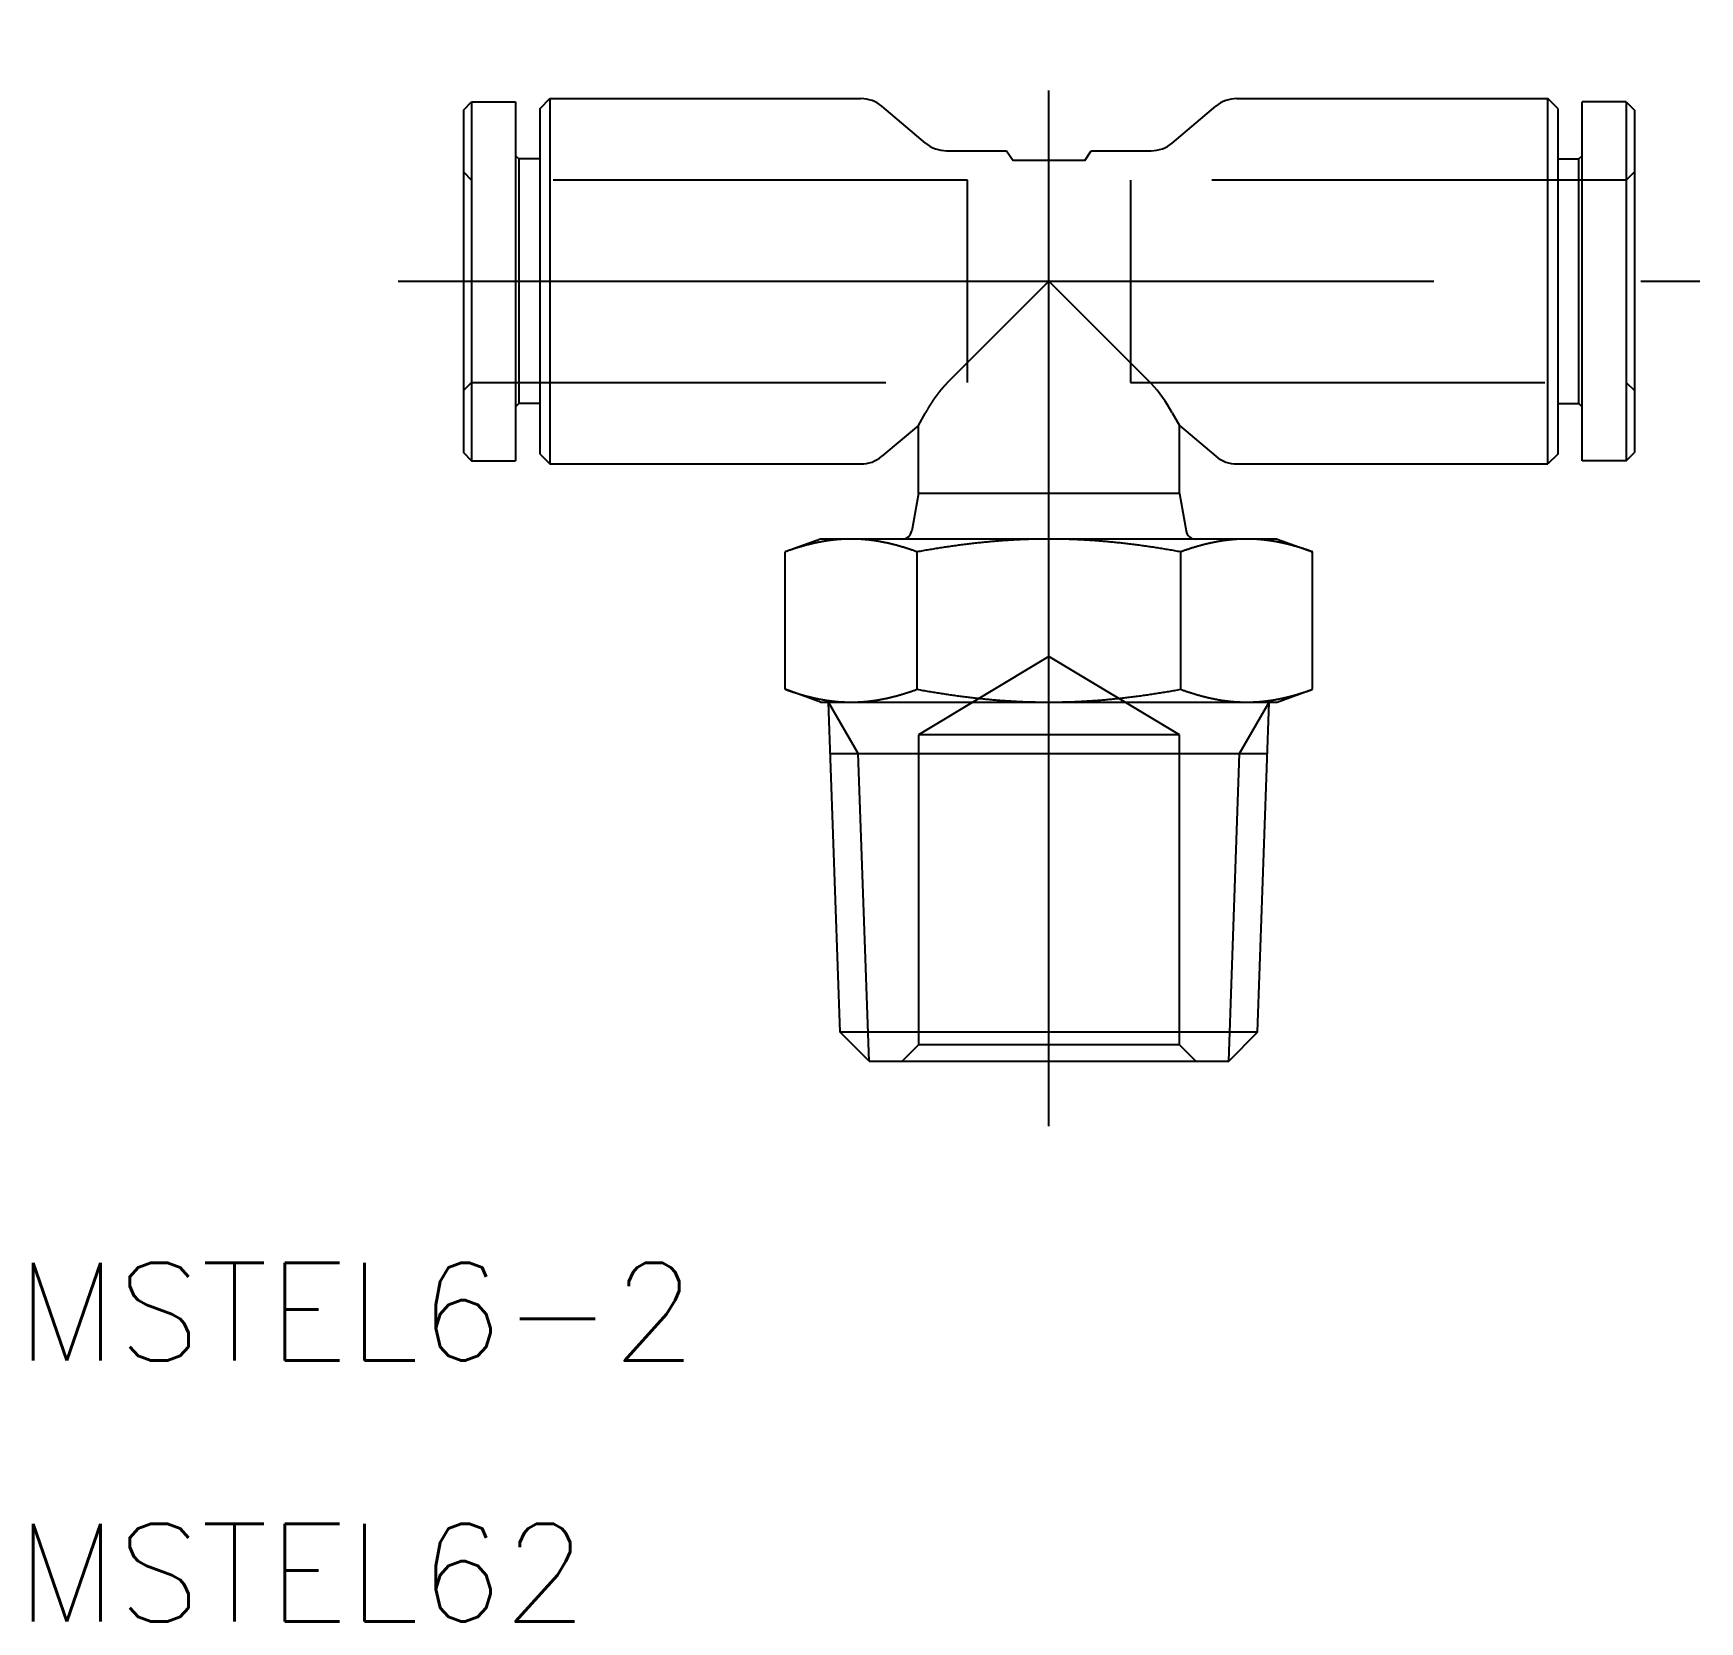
# Model space of a CAD drawing. Extents: x -31.1 to 47.7, y -41.1 to 7.6.
# Drawn here: x -31.1 to 19.9, y -41.1 to 7.6 of the extents above; entities that cross this region are included whole.
import ezdxf

# ---------------------------------------------------------------- set-up
doc = ezdxf.new("R2010")
doc.units = 0
doc.linetypes.add('CENTER', pattern=[50.8, 31.75, -6.35, 6.35, -6.35])
doc.linetypes.add('DASHED', pattern=[19.05, 12.7, -6.35])
doc.layers.get('0').update_dxf_attribs({"linetype": 'CONTINUOUS'})
doc.layers.add('CENTER', color=1, linetype='CENTER')
doc.styles.get("Standard").update_dxf_attribs({"font": 'txt.shx', "height": 3, "bigfont": 'bigfont.shx'})

msp = doc.modelspace()

# ---------------------------------------------------------------- linework, layer by layer
at = {"color": 7, "linetype": 'CONTINUOUS'}
for p, q in [((-17.95, 5.25), (-17.7, 5.5)), ((-17.95, 5.25), (-17.95, -5.25)), ((-17.7, 5.5), (-17.7, -5.5)), ((-17.7, 5.5), (-16.35, 5.5)), ((-16.35, 5.5), (-16.35, -5.5)), ((-15.6, 5.3), (-15.3, 5.6)), ((-15.6, -5.3), (-15.6, 5.3)), ((-15.3, 5.6), (-5.765, 5.6)), ((-15.3, 5.6), (-15.3, -5.6)), ((-3.779, 4.235), (-5.121, 5.365)), ((3.779, 4.235), (5.121, 5.365)), ((5.765, 5.6), (15.3, 5.6)), ((15.3, -5.6), (15.3, 5.6)), ((15.6, 5.3), (15.3, 5.6)), ((15.6, 5.3), (15.6, -5.3)), ((16.35, -5.5), (16.35, 5.5)), ((17.7, 5.5), (16.35, 5.5)), ((17.7, 5.5), (17.7, -5.5)), ((17.7, 5.5), (17.95, 5.25)), ((17.95, 5.25), (17.95, -5.25)), ((-16.25, 3.75), (-16.35, 3.85)), ((-16.25, 3.75), (-16.25, -3.75)), ((-15.6, 3.75), (-16.25, 3.75)), ((-3.135, 4), (-1.3, 4)), ((-1.3, 4), (-1.1, 3.7)), ((1.1, 3.7), (-1.1, 3.7)), ((1.1, 3.7), (1.3, 4)), ((1.3, 4), (3.135, 4)), ((15.6, 3.75), (16.25, 3.75)), ((16.25, 3.75), (16.35, 3.85)), ((16.25, -3.75), (16.25, 3.75)), ((0, 0), (-3.135, -3.135)), ((3.135, -3.135), (0, 0)), ((-16.25, -3.75), (-16.35, -3.85)), ((-15.6, -3.75), (-16.25, -3.75)), ((-4, -4.421), (-3.779, -4.027)), ((3.779, -4.027), (4, -4.421)), ((15.6, -3.75), (16.25, -3.75)), ((16.25, -3.75), (16.35, -3.85)), ((-4, -4.421), (-5.121, -5.365)), ((-4, -6.5), (-4, -4.421)), ((4, -4.421), (5.121, -5.365)), ((4, -6.5), (4, -4.421)), ((-17.95, -5.25), (-17.7, -5.5)), ((-17.7, -5.5), (-16.35, -5.5)), ((-15.6, -5.3), (-15.3, -5.6)), ((-15.3, -5.6), (-5.765, -5.6)), ((5.765, -5.6), (15.3, -5.6)), ((15.6, -5.3), (15.3, -5.6)), ((17.7, -5.5), (16.35, -5.5)), ((17.7, -5.5), (17.95, -5.25)), ((-4, -6.5), (-4.206, -7.653)), ((4, -6.5), (-4, -6.5)), ((4, -6.5), (4.206, -7.653)), ((-7, -7.9), (-8.083, -8.294)), ((-6.062, -7.9), (-7, -7.9)), ((0, -7.9), (-6.062, -7.9)), ((6.062, -7.9), (0, -7.9)), ((7, -7.9), (6.062, -7.9)), ((7, -7.9), (8.083, -8.294)), ((-8.083, -12.506), (-8.083, -8.294)), ((-4.041, -12.506), (-4.041, -8.294)), ((4.041, -12.506), (4.041, -8.294)), ((8.083, -12.506), (8.083, -8.294)), ((-7, -12.9), (-8.083, -12.506)), ((7, -12.9), (8.083, -12.506)), ((-7, -12.9), (-6.062, -12.9)), ((-6.753, -12.9), (6.753, -12.9)), ((-6.4, -23.013), (-6.753, -12.9)), ((-6.062, -12.9), (0, -12.9)), ((0, -12.9), (6.062, -12.9)), ((6.062, -12.9), (7, -12.9)), ((6.4, -23.013), (6.753, -12.9)), ((-6.698, -14.478), (6.698, -14.478)), ((6.4, -23.013), (-6.4, -23.013)), ((-5.513, -23.9), (-6.4, -23.013)), ((5.513, -23.9), (6.4, -23.013)), ((-5.513, -23.9), (5.513, -23.9))]:
    msp.add_line(p, q, dxfattribs=at)
at = {"color": 3, "linetype": 'DASHED'}
for p, q in [((-17.95, 3.35), (-17.7, 3.1)), ((-2.5, 3.1), (-17.7, 3.1)), ((-2.5, -3.1), (-2.5, 3.1)), ((17.7, 3.1), (2.5, 3.1)), ((2.5, 3.1), (2.5, -3.1)), ((17.7, 3.1), (17.95, 3.35)), ((-17.95, -3.35), (-17.7, -3.1)), ((-17.7, -3.1), (-2.5, -3.1)), ((2.5, -3.1), (17.7, -3.1)), ((17.7, -3.1), (17.95, -3.35)), ((0, -11.497), (-4, -13.9)), ((4, -13.9), (0, -11.497)), ((4, -13.9), (-4, -13.9)), ((-4, -13.9), (-4, -23.4)), ((4, -23.4), (4, -13.9)), ((-4, -23.4), (-4.5, -23.9)), ((4, -23.4), (-4, -23.4)), ((4.5, -23.9), (4, -23.4))]:
    msp.add_line(p, q, dxfattribs=at)
at = {"color": 3, "linetype": 'CONTINUOUS'}
for p, q in [((-5.842, -14.478), (-6.753, -12.9)), ((5.842, -14.478), (6.753, -12.9)), ((-5.513, -23.9), (-5.842, -14.478)), ((5.513, -23.9), (5.842, -14.478))]:
    msp.add_line(p, q, dxfattribs=at)
at = {"color": 7}
for points in [[(-3.135, -3.135, 0), (-3.141, -3.141, 0), (-3.147, -3.147, 0), (-3.152, -3.153, 0), (-3.158, -3.159, 0), (-3.164, -3.165, 0), (-3.17, -3.171, 0), (-3.176, -3.177, 0), (-3.181, -3.183, 0), (-3.187, -3.189, 0), (-3.193, -3.195, 0), (-3.199, -3.201, 0), (-3.205, -3.208, 0), (-3.21, -3.214, 0), (-3.216, -3.22, 0), (-3.222, -3.226, 0), (-3.228, -3.233, 0), (-3.233, -3.239, 0), (-3.239, -3.246, 0), (-3.245, -3.252, 0), (-3.25, -3.259, 0), (-3.256, -3.265, 0), (-3.262, -3.272, 0), (-3.268, -3.278, 0), (-3.273, -3.285, 0), (-3.279, -3.292, 0), (-3.285, -3.298, 0), (-3.29, -3.305, 0), (-3.296, -3.312, 0), (-3.302, -3.318, 0), (-3.307, -3.325, 0), (-3.313, -3.332, 0), (-3.318, -3.339, 0), (-3.324, -3.346, 0), (-3.33, -3.352, 0), (-3.335, -3.359, 0), (-3.341, -3.366, 0), (-3.346, -3.373, 0), (-3.352, -3.38, 0), (-3.357, -3.387, 0), (-3.363, -3.394, 0), (-3.368, -3.401, 0), (-3.374, -3.408, 0), (-3.379, -3.415, 0), (-3.385, -3.422, 0), (-3.39, -3.429, 0), (-3.396, -3.436, 0), (-3.401, -3.443, 0), (-3.407, -3.451, 0), (-3.412, -3.458, 0), (-3.417, -3.465, 0), (-3.423, -3.472, 0), (-3.428, -3.479, 0), (-3.434, -3.486, 0), (-3.439, -3.494, 0), (-3.444, -3.501, 0), (-3.45, -3.508, 0), (-3.455, -3.515, 0), (-3.46, -3.523, 0), (-3.465, -3.53, 0), (-3.471, -3.537, 0), (-3.476, -3.545, 0), (-3.481, -3.552, 0), (-3.486, -3.559, 0), (-3.492, -3.567, 0), (-3.497, -3.574, 0), (-3.502, -3.581, 0), (-3.507, -3.589, 0), (-3.512, -3.596, 0), (-3.517, -3.603, 0), (-3.522, -3.611, 0), (-3.527, -3.618, 0), (-3.533, -3.626, 0), (-3.538, -3.633, 0), (-3.543, -3.64, 0), (-3.548, -3.648, 0), (-3.553, -3.655, 0), (-3.558, -3.663, 0), (-3.563, -3.67, 0), (-3.567, -3.678, 0), (-3.572, -3.685, 0), (-3.577, -3.692, 0), (-3.582, -3.7, 0), (-3.587, -3.707, 0), (-3.592, -3.715, 0), (-3.597, -3.722, 0), (-3.602, -3.729, 0), (-3.606, -3.737, 0), (-3.611, -3.744, 0), (-3.616, -3.752, 0), (-3.621, -3.759, 0), (-3.625, -3.767, 0), (-3.63, -3.774, 0), (-3.635, -3.781, 0), (-3.639, -3.789, 0), (-3.644, -3.796, 0), (-3.648, -3.804, 0), (-3.653, -3.811, 0), (-3.658, -3.818, 0), (-3.662, -3.826, 0), (-3.667, -3.833, 0), (-3.671, -3.84, 0), (-3.676, -3.848, 0), (-3.68, -3.855, 0), (-3.684, -3.862, 0), (-3.689, -3.87, 0), (-3.693, -3.877, 0), (-3.697, -3.884, 0), (-3.702, -3.892, 0), (-3.706, -3.899, 0), (-3.71, -3.906, 0), (-3.715, -3.913, 0), (-3.719, -3.921, 0), (-3.723, -3.928, 0), (-3.727, -3.935, 0), (-3.731, -3.942, 0), (-3.736, -3.949, 0), (-3.74, -3.957, 0), (-3.744, -3.964, 0), (-3.748, -3.971, 0), (-3.752, -3.978, 0), (-3.756, -3.985, 0), (-3.76, -3.992, 0), (-3.764, -3.999, 0), (-3.768, -4.006, 0), (-3.771, -4.013, 0), (-3.775, -4.02, 0), (-3.779, -4.027, 0)], [(-6.062, -7.9, 0), (-6.084, -7.9, 0), (-6.105, -7.9, 0), (-6.126, -7.9, 0), (-6.148, -7.901, 0), (-6.169, -7.901, 0), (-6.19, -7.902, 0), (-6.211, -7.902, 0), (-6.233, -7.903, 0), (-6.254, -7.904, 0), (-6.275, -7.905, 0), (-6.296, -7.906, 0), (-6.317, -7.907, 0), (-6.338, -7.908, 0), (-6.359, -7.909, 0), (-6.38, -7.91, 0), (-6.401, -7.912, 0), (-6.422, -7.913, 0), (-6.443, -7.915, 0), (-6.464, -7.917, 0), (-6.485, -7.919, 0), (-6.506, -7.92, 0), (-6.527, -7.922, 0), (-6.548, -7.924, 0), (-6.569, -7.927, 0), (-6.59, -7.929, 0), (-6.61, -7.931, 0), (-6.631, -7.933, 0), (-6.652, -7.936, 0), (-6.673, -7.938, 0), (-6.694, -7.941, 0), (-6.715, -7.944, 0), (-6.735, -7.947, 0), (-6.756, -7.95, 0), (-6.777, -7.953, 0), (-6.798, -7.956, 0), (-6.819, -7.959, 0), (-6.839, -7.962, 0), (-6.86, -7.965, 0), (-6.881, -7.969, 0), (-6.902, -7.972, 0), (-6.923, -7.976, 0), (-6.944, -7.98, 0), (-6.964, -7.983, 0), (-6.985, -7.987, 0), (-7.006, -7.991, 0), (-7.027, -7.995, 0), (-7.048, -7.999, 0), (-7.069, -8.003, 0), (-7.09, -8.008, 0), (-7.111, -8.012, 0), (-7.132, -8.016, 0), (-7.152, -8.021, 0), (-7.173, -8.025, 0), (-7.194, -8.03, 0), (-7.215, -8.035, 0), (-7.237, -8.04, 0), (-7.258, -8.044, 0), (-7.279, -8.05, 0), (-7.3, -8.055, 0), (-7.321, -8.06, 0), (-7.342, -8.065, 0), (-7.363, -8.07, 0), (-7.384, -8.076, 0), (-7.406, -8.081, 0), (-7.427, -8.087, 0), (-7.448, -8.092, 0), (-7.47, -8.098, 0), (-7.491, -8.104, 0), (-7.512, -8.11, 0), (-7.534, -8.116, 0), (-7.555, -8.122, 0), (-7.577, -8.128, 0), (-7.598, -8.135, 0), (-7.62, -8.141, 0), (-7.641, -8.147, 0), (-7.663, -8.154, 0), (-7.685, -8.16, 0), (-7.706, -8.167, 0), (-7.728, -8.174, 0), (-7.75, -8.181, 0), (-7.772, -8.188, 0), (-7.794, -8.195, 0), (-7.816, -8.202, 0), (-7.838, -8.209, 0), (-7.86, -8.216, 0), (-7.882, -8.224, 0), (-7.904, -8.231, 0), (-7.926, -8.239, 0), (-7.948, -8.246, 0), (-7.971, -8.254, 0), (-7.993, -8.262, 0), (-8.015, -8.27, 0), (-8.038, -8.278, 0), (-8.06, -8.286, 0), (-8.083, -8.294, 0)], [(-4.041, -8.294, 0), (-4.064, -8.286, 0), (-4.087, -8.278, 0), (-4.109, -8.27, 0), (-4.131, -8.262, 0), (-4.154, -8.254, 0), (-4.176, -8.246, 0), (-4.198, -8.239, 0), (-4.22, -8.231, 0), (-4.243, -8.224, 0), (-4.265, -8.216, 0), (-4.287, -8.209, 0), (-4.309, -8.202, 0), (-4.331, -8.195, 0), (-4.353, -8.188, 0), (-4.374, -8.181, 0), (-4.396, -8.174, 0), (-4.418, -8.167, 0), (-4.44, -8.16, 0), (-4.461, -8.154, 0), (-4.483, -8.147, 0), (-4.505, -8.141, 0), (-4.526, -8.135, 0), (-4.548, -8.128, 0), (-4.569, -8.122, 0), (-4.591, -8.116, 0), (-4.612, -8.11, 0), (-4.633, -8.104, 0), (-4.655, -8.098, 0), (-4.676, -8.092, 0), (-4.697, -8.087, 0), (-4.719, -8.081, 0), (-4.74, -8.076, 0), (-4.761, -8.07, 0), (-4.782, -8.065, 0), (-4.803, -8.06, 0), (-4.825, -8.055, 0), (-4.846, -8.05, 0), (-4.867, -8.044, 0), (-4.888, -8.04, 0), (-4.909, -8.035, 0), (-4.93, -8.03, 0), (-4.951, -8.025, 0), (-4.972, -8.021, 0), (-4.993, -8.016, 0), (-5.014, -8.012, 0), (-5.035, -8.008, 0), (-5.056, -8.003, 0), (-5.077, -7.999, 0), (-5.097, -7.995, 0), (-5.118, -7.991, 0), (-5.139, -7.987, 0), (-5.16, -7.983, 0), (-5.181, -7.98, 0), (-5.202, -7.976, 0), (-5.223, -7.972, 0), (-5.243, -7.969, 0), (-5.264, -7.965, 0), (-5.285, -7.962, 0), (-5.306, -7.959, 0), (-5.327, -7.956, 0), (-5.347, -7.953, 0), (-5.368, -7.95, 0), (-5.389, -7.947, 0), (-5.41, -7.944, 0), (-5.431, -7.941, 0), (-5.451, -7.938, 0), (-5.472, -7.936, 0), (-5.493, -7.933, 0), (-5.514, -7.931, 0), (-5.535, -7.929, 0), (-5.556, -7.927, 0), (-5.577, -7.924, 0), (-5.597, -7.922, 0), (-5.618, -7.92, 0), (-5.639, -7.919, 0), (-5.66, -7.917, 0), (-5.681, -7.915, 0), (-5.702, -7.913, 0), (-5.723, -7.912, 0), (-5.744, -7.91, 0), (-5.765, -7.909, 0), (-5.786, -7.908, 0), (-5.807, -7.907, 0), (-5.828, -7.906, 0), (-5.849, -7.905, 0), (-5.871, -7.904, 0), (-5.892, -7.903, 0), (-5.913, -7.902, 0), (-5.934, -7.902, 0), (-5.955, -7.901, 0), (-5.977, -7.901, 0), (-5.998, -7.9, 0), (-6.019, -7.9, 0), (-6.041, -7.9, 0), (-6.062, -7.9, 0)], [(0, -7.9, 0), (-0.043, -7.9, 0), (-0.086, -7.9, 0), (-0.128, -7.9, 0), (-0.171, -7.901, 0), (-0.214, -7.901, 0), (-0.256, -7.902, 0), (-0.299, -7.902, 0), (-0.341, -7.903, 0), (-0.383, -7.904, 0), (-0.426, -7.905, 0), (-0.468, -7.906, 0), (-0.51, -7.907, 0), (-0.552, -7.908, 0), (-0.594, -7.909, 0), (-0.636, -7.91, 0), (-0.678, -7.912, 0), (-0.72, -7.913, 0), (-0.762, -7.915, 0), (-0.804, -7.917, 0), (-0.846, -7.919, 0), (-0.888, -7.92, 0), (-0.929, -7.922, 0), (-0.971, -7.924, 0), (-1.013, -7.927, 0), (-1.055, -7.929, 0), (-1.096, -7.931, 0), (-1.138, -7.933, 0), (-1.18, -7.936, 0), (-1.221, -7.938, 0), (-1.263, -7.941, 0), (-1.305, -7.944, 0), (-1.346, -7.947, 0), (-1.388, -7.95, 0), (-1.43, -7.953, 0), (-1.471, -7.956, 0), (-1.513, -7.959, 0), (-1.554, -7.962, 0), (-1.596, -7.965, 0), (-1.638, -7.969, 0), (-1.679, -7.972, 0), (-1.721, -7.976, 0), (-1.763, -7.98, 0), (-1.804, -7.983, 0), (-1.846, -7.987, 0), (-1.888, -7.991, 0), (-1.93, -7.995, 0), (-1.971, -7.999, 0), (-2.013, -8.003, 0), (-2.055, -8.008, 0), (-2.097, -8.012, 0), (-2.139, -8.016, 0), (-2.181, -8.021, 0), (-2.223, -8.025, 0), (-2.265, -8.03, 0), (-2.307, -8.035, 0), (-2.349, -8.04, 0), (-2.391, -8.044, 0), (-2.433, -8.05, 0), (-2.475, -8.055, 0), (-2.517, -8.06, 0), (-2.56, -8.065, 0), (-2.602, -8.07, 0), (-2.644, -8.076, 0), (-2.687, -8.081, 0), (-2.729, -8.087, 0), (-2.772, -8.092, 0), (-2.815, -8.098, 0), (-2.857, -8.104, 0), (-2.9, -8.11, 0), (-2.943, -8.116, 0), (-2.986, -8.122, 0), (-3.029, -8.128, 0), (-3.072, -8.135, 0), (-3.115, -8.141, 0), (-3.158, -8.147, 0), (-3.202, -8.154, 0), (-3.245, -8.16, 0), (-3.288, -8.167, 0), (-3.332, -8.174, 0), (-3.375, -8.181, 0), (-3.419, -8.188, 0), (-3.463, -8.195, 0), (-3.507, -8.202, 0), (-3.551, -8.209, 0), (-3.595, -8.216, 0), (-3.639, -8.224, 0), (-3.683, -8.231, 0), (-3.728, -8.239, 0), (-3.772, -8.246, 0), (-3.817, -8.254, 0), (-3.862, -8.262, 0), (-3.906, -8.27, 0), (-3.951, -8.278, 0), (-3.996, -8.286, 0), (-4.041, -8.294, 0)], [(4.041, -8.294, 0), (3.996, -8.286, 0), (3.951, -8.278, 0), (3.906, -8.27, 0), (3.862, -8.262, 0), (3.817, -8.254, 0), (3.772, -8.246, 0), (3.728, -8.239, 0), (3.683, -8.231, 0), (3.639, -8.224, 0), (3.595, -8.216, 0), (3.551, -8.209, 0), (3.507, -8.202, 0), (3.463, -8.195, 0), (3.419, -8.188, 0), (3.375, -8.181, 0), (3.332, -8.174, 0), (3.288, -8.167, 0), (3.245, -8.16, 0), (3.202, -8.154, 0), (3.158, -8.147, 0), (3.115, -8.141, 0), (3.072, -8.135, 0), (3.029, -8.128, 0), (2.986, -8.122, 0), (2.943, -8.116, 0), (2.9, -8.11, 0), (2.857, -8.104, 0), (2.815, -8.098, 0), (2.772, -8.092, 0), (2.729, -8.087, 0), (2.687, -8.081, 0), (2.644, -8.076, 0), (2.602, -8.07, 0), (2.56, -8.065, 0), (2.517, -8.06, 0), (2.475, -8.055, 0), (2.433, -8.05, 0), (2.391, -8.044, 0), (2.349, -8.04, 0), (2.307, -8.035, 0), (2.265, -8.03, 0), (2.223, -8.025, 0), (2.181, -8.021, 0), (2.139, -8.016, 0), (2.097, -8.012, 0), (2.055, -8.008, 0), (2.013, -8.003, 0), (1.971, -7.999, 0), (1.93, -7.995, 0), (1.888, -7.991, 0), (1.846, -7.987, 0), (1.804, -7.983, 0), (1.763, -7.98, 0), (1.721, -7.976, 0), (1.679, -7.972, 0), (1.638, -7.969, 0), (1.596, -7.965, 0), (1.554, -7.962, 0), (1.513, -7.959, 0), (1.471, -7.956, 0), (1.43, -7.953, 0), (1.388, -7.95, 0), (1.346, -7.947, 0), (1.305, -7.944, 0), (1.263, -7.941, 0), (1.221, -7.938, 0), (1.18, -7.936, 0), (1.138, -7.933, 0), (1.096, -7.931, 0), (1.055, -7.929, 0), (1.013, -7.927, 0), (0.971, -7.924, 0), (0.929, -7.922, 0), (0.888, -7.92, 0), (0.846, -7.919, 0), (0.804, -7.917, 0), (0.762, -7.915, 0), (0.72, -7.913, 0), (0.678, -7.912, 0), (0.636, -7.91, 0), (0.594, -7.909, 0), (0.552, -7.908, 0), (0.51, -7.907, 0), (0.468, -7.906, 0), (0.426, -7.905, 0), (0.383, -7.904, 0), (0.341, -7.903, 0), (0.299, -7.902, 0), (0.256, -7.902, 0), (0.214, -7.901, 0), (0.171, -7.901, 0), (0.128, -7.9, 0), (0.086, -7.9, 0), (0.043, -7.9, 0), (0, -7.9, 0)], [(6.062, -7.9, 0), (6.041, -7.9, 0), (6.019, -7.9, 0), (5.998, -7.9, 0), (5.977, -7.901, 0), (5.955, -7.901, 0), (5.934, -7.902, 0), (5.913, -7.902, 0), (5.892, -7.903, 0), (5.871, -7.904, 0), (5.849, -7.905, 0), (5.828, -7.906, 0), (5.807, -7.907, 0), (5.786, -7.908, 0), (5.765, -7.909, 0), (5.744, -7.91, 0), (5.723, -7.912, 0), (5.702, -7.913, 0), (5.681, -7.915, 0), (5.66, -7.917, 0), (5.639, -7.919, 0), (5.618, -7.92, 0), (5.597, -7.922, 0), (5.577, -7.924, 0), (5.556, -7.927, 0), (5.535, -7.929, 0), (5.514, -7.931, 0), (5.493, -7.933, 0), (5.472, -7.936, 0), (5.451, -7.938, 0), (5.431, -7.941, 0), (5.41, -7.944, 0), (5.389, -7.947, 0), (5.368, -7.95, 0), (5.347, -7.953, 0), (5.327, -7.956, 0), (5.306, -7.959, 0), (5.285, -7.962, 0), (5.264, -7.965, 0), (5.243, -7.969, 0), (5.223, -7.972, 0), (5.202, -7.976, 0), (5.181, -7.98, 0), (5.16, -7.983, 0), (5.139, -7.987, 0), (5.118, -7.991, 0), (5.097, -7.995, 0), (5.077, -7.999, 0), (5.056, -8.003, 0), (5.035, -8.008, 0), (5.014, -8.012, 0), (4.993, -8.016, 0), (4.972, -8.021, 0), (4.951, -8.025, 0), (4.93, -8.03, 0), (4.909, -8.035, 0), (4.888, -8.04, 0), (4.867, -8.044, 0), (4.846, -8.05, 0), (4.825, -8.055, 0), (4.803, -8.06, 0), (4.782, -8.065, 0), (4.761, -8.07, 0), (4.74, -8.076, 0), (4.719, -8.081, 0), (4.697, -8.087, 0), (4.676, -8.092, 0), (4.655, -8.098, 0), (4.633, -8.104, 0), (4.612, -8.11, 0), (4.591, -8.116, 0), (4.569, -8.122, 0), (4.548, -8.128, 0), (4.526, -8.135, 0), (4.505, -8.141, 0), (4.483, -8.147, 0), (4.461, -8.154, 0), (4.44, -8.16, 0), (4.418, -8.167, 0), (4.396, -8.174, 0), (4.374, -8.181, 0), (4.353, -8.188, 0), (4.331, -8.195, 0), (4.309, -8.202, 0), (4.287, -8.209, 0), (4.265, -8.216, 0), (4.243, -8.224, 0), (4.22, -8.231, 0), (4.198, -8.239, 0), (4.176, -8.246, 0), (4.154, -8.254, 0), (4.131, -8.262, 0), (4.109, -8.27, 0), (4.087, -8.278, 0), (4.064, -8.286, 0), (4.041, -8.294, 0)], [(8.083, -8.294, 0), (8.06, -8.286, 0), (8.038, -8.278, 0), (8.015, -8.27, 0), (7.993, -8.262, 0), (7.971, -8.254, 0), (7.948, -8.246, 0), (7.926, -8.239, 0), (7.904, -8.231, 0), (7.882, -8.224, 0), (7.86, -8.216, 0), (7.838, -8.209, 0), (7.816, -8.202, 0), (7.794, -8.195, 0), (7.772, -8.188, 0), (7.75, -8.181, 0), (7.728, -8.174, 0), (7.706, -8.167, 0), (7.685, -8.16, 0), (7.663, -8.154, 0), (7.641, -8.147, 0), (7.62, -8.141, 0), (7.598, -8.135, 0), (7.577, -8.128, 0), (7.555, -8.122, 0), (7.534, -8.116, 0), (7.512, -8.11, 0), (7.491, -8.104, 0), (7.47, -8.098, 0), (7.448, -8.092, 0), (7.427, -8.087, 0), (7.406, -8.081, 0), (7.384, -8.076, 0), (7.363, -8.07, 0), (7.342, -8.065, 0), (7.321, -8.06, 0), (7.3, -8.055, 0), (7.279, -8.05, 0), (7.258, -8.044, 0), (7.237, -8.04, 0), (7.215, -8.035, 0), (7.194, -8.03, 0), (7.173, -8.025, 0), (7.152, -8.021, 0), (7.132, -8.016, 0), (7.111, -8.012, 0), (7.09, -8.008, 0), (7.069, -8.003, 0), (7.048, -7.999, 0), (7.027, -7.995, 0), (7.006, -7.991, 0), (6.985, -7.987, 0), (6.964, -7.983, 0), (6.944, -7.98, 0), (6.923, -7.976, 0), (6.902, -7.972, 0), (6.881, -7.969, 0), (6.86, -7.965, 0), (6.839, -7.962, 0), (6.819, -7.959, 0), (6.798, -7.956, 0), (6.777, -7.953, 0), (6.756, -7.95, 0), (6.735, -7.947, 0), (6.715, -7.944, 0), (6.694, -7.941, 0), (6.673, -7.938, 0), (6.652, -7.936, 0), (6.631, -7.933, 0), (6.61, -7.931, 0), (6.59, -7.929, 0), (6.569, -7.927, 0), (6.548, -7.924, 0), (6.527, -7.922, 0), (6.506, -7.92, 0), (6.485, -7.919, 0), (6.464, -7.917, 0), (6.443, -7.915, 0), (6.422, -7.913, 0), (6.401, -7.912, 0), (6.38, -7.91, 0), (6.359, -7.909, 0), (6.338, -7.908, 0), (6.317, -7.907, 0), (6.296, -7.906, 0), (6.275, -7.905, 0), (6.254, -7.904, 0), (6.233, -7.903, 0), (6.211, -7.902, 0), (6.19, -7.902, 0), (6.169, -7.901, 0), (6.148, -7.901, 0), (6.126, -7.9, 0), (6.105, -7.9, 0), (6.084, -7.9, 0), (6.062, -7.9, 0)], [(-8.083, -12.506, 0), (-8.06, -12.514, 0), (-8.038, -12.522, 0), (-8.015, -12.53, 0), (-7.993, -12.538, 0), (-7.971, -12.546, 0), (-7.948, -12.553, 0), (-7.926, -12.561, 0), (-7.904, -12.569, 0), (-7.882, -12.576, 0), (-7.86, -12.584, 0), (-7.838, -12.591, 0), (-7.816, -12.598, 0), (-7.794, -12.605, 0), (-7.772, -12.612, 0), (-7.75, -12.619, 0), (-7.728, -12.626, 0), (-7.707, -12.633, 0), (-7.685, -12.639, 0), (-7.663, -12.646, 0), (-7.642, -12.653, 0), (-7.62, -12.659, 0), (-7.599, -12.665, 0), (-7.577, -12.672, 0), (-7.556, -12.678, 0), (-7.534, -12.684, 0), (-7.513, -12.69, 0), (-7.491, -12.696, 0), (-7.47, -12.702, 0), (-7.449, -12.707, 0), (-7.427, -12.713, 0), (-7.406, -12.719, 0), (-7.385, -12.724, 0), (-7.364, -12.729, 0), (-7.343, -12.735, 0), (-7.321, -12.74, 0), (-7.3, -12.745, 0), (-7.279, -12.75, 0), (-7.258, -12.755, 0), (-7.237, -12.76, 0), (-7.216, -12.765, 0), (-7.195, -12.77, 0), (-7.174, -12.774, 0), (-7.153, -12.779, 0), (-7.132, -12.784, 0), (-7.111, -12.788, 0), (-7.09, -12.792, 0), (-7.069, -12.797, 0), (-7.048, -12.801, 0), (-7.028, -12.805, 0), (-7.007, -12.809, 0), (-6.986, -12.813, 0), (-6.965, -12.817, 0), (-6.944, -12.82, 0), (-6.923, -12.824, 0), (-6.902, -12.828, 0), (-6.882, -12.831, 0), (-6.861, -12.835, 0), (-6.84, -12.838, 0), (-6.819, -12.841, 0), (-6.798, -12.844, 0), (-6.777, -12.847, 0), (-6.757, -12.85, 0), (-6.736, -12.853, 0), (-6.715, -12.856, 0), (-6.694, -12.859, 0), (-6.673, -12.861, 0), (-6.653, -12.864, 0), (-6.632, -12.867, 0), (-6.611, -12.869, 0), (-6.59, -12.871, 0), (-6.569, -12.873, 0), (-6.548, -12.876, 0), (-6.527, -12.878, 0), (-6.506, -12.88, 0), (-6.485, -12.881, 0), (-6.465, -12.883, 0), (-6.444, -12.885, 0), (-6.423, -12.886, 0), (-6.402, -12.888, 0), (-6.381, -12.889, 0), (-6.36, -12.891, 0), (-6.339, -12.892, 0), (-6.317, -12.893, 0), (-6.296, -12.894, 0), (-6.275, -12.895, 0), (-6.254, -12.896, 0), (-6.233, -12.897, 0), (-6.212, -12.898, 0), (-6.19, -12.898, 0), (-6.169, -12.899, 0), (-6.148, -12.899, 0), (-6.126, -12.9, 0), (-6.105, -12.9, 0), (-6.084, -12.9, 0), (-6.062, -12.9, 0)], [(-6.062, -12.9, 0), (-6.041, -12.9, 0), (-6.019, -12.9, 0), (-5.998, -12.9, 0), (-5.977, -12.899, 0), (-5.955, -12.899, 0), (-5.934, -12.898, 0), (-5.913, -12.898, 0), (-5.892, -12.897, 0), (-5.87, -12.896, 0), (-5.849, -12.895, 0), (-5.828, -12.894, 0), (-5.807, -12.893, 0), (-5.786, -12.892, 0), (-5.765, -12.891, 0), (-5.744, -12.889, 0), (-5.723, -12.888, 0), (-5.702, -12.886, 0), (-5.681, -12.885, 0), (-5.66, -12.883, 0), (-5.639, -12.881, 0), (-5.618, -12.88, 0), (-5.597, -12.878, 0), (-5.576, -12.876, 0), (-5.555, -12.873, 0), (-5.534, -12.871, 0), (-5.514, -12.869, 0), (-5.493, -12.867, 0), (-5.472, -12.864, 0), (-5.451, -12.861, 0), (-5.43, -12.859, 0), (-5.409, -12.856, 0), (-5.388, -12.853, 0), (-5.368, -12.85, 0), (-5.347, -12.847, 0), (-5.326, -12.844, 0), (-5.305, -12.841, 0), (-5.284, -12.838, 0), (-5.264, -12.835, 0), (-5.243, -12.831, 0), (-5.222, -12.828, 0), (-5.201, -12.824, 0), (-5.18, -12.82, 0), (-5.159, -12.817, 0), (-5.139, -12.813, 0), (-5.118, -12.809, 0), (-5.097, -12.805, 0), (-5.076, -12.801, 0), (-5.055, -12.797, 0), (-5.034, -12.792, 0), (-5.013, -12.788, 0), (-4.992, -12.784, 0), (-4.971, -12.779, 0), (-4.95, -12.774, 0), (-4.929, -12.77, 0), (-4.908, -12.765, 0), (-4.887, -12.76, 0), (-4.866, -12.755, 0), (-4.845, -12.75, 0), (-4.824, -12.745, 0), (-4.803, -12.74, 0), (-4.782, -12.735, 0), (-4.761, -12.729, 0), (-4.739, -12.724, 0), (-4.718, -12.719, 0), (-4.697, -12.713, 0), (-4.676, -12.707, 0), (-4.654, -12.702, 0), (-4.633, -12.696, 0), (-4.612, -12.69, 0), (-4.59, -12.684, 0), (-4.569, -12.678, 0), (-4.547, -12.672, 0), (-4.526, -12.665, 0), (-4.504, -12.659, 0), (-4.483, -12.653, 0), (-4.461, -12.646, 0), (-4.439, -12.639, 0), (-4.418, -12.633, 0), (-4.396, -12.626, 0), (-4.374, -12.619, 0), (-4.352, -12.612, 0), (-4.33, -12.605, 0), (-4.308, -12.598, 0), (-4.286, -12.591, 0), (-4.264, -12.584, 0), (-4.242, -12.576, 0), (-4.22, -12.569, 0), (-4.198, -12.561, 0), (-4.176, -12.553, 0), (-4.154, -12.546, 0), (-4.131, -12.538, 0), (-4.109, -12.53, 0), (-4.086, -12.522, 0), (-4.064, -12.514, 0), (-4.041, -12.506, 0)], [(-4.041, -12.506, 0), (-3.996, -12.514, 0), (-3.951, -12.522, 0), (-3.906, -12.53, 0), (-3.862, -12.538, 0), (-3.817, -12.546, 0), (-3.773, -12.553, 0), (-3.728, -12.561, 0), (-3.684, -12.569, 0), (-3.64, -12.576, 0), (-3.595, -12.584, 0), (-3.551, -12.591, 0), (-3.507, -12.598, 0), (-3.464, -12.605, 0), (-3.42, -12.612, 0), (-3.376, -12.619, 0), (-3.333, -12.626, 0), (-3.289, -12.633, 0), (-3.246, -12.639, 0), (-3.202, -12.646, 0), (-3.159, -12.653, 0), (-3.116, -12.659, 0), (-3.073, -12.665, 0), (-3.03, -12.672, 0), (-2.987, -12.678, 0), (-2.944, -12.684, 0), (-2.901, -12.69, 0), (-2.858, -12.696, 0), (-2.816, -12.702, 0), (-2.773, -12.707, 0), (-2.731, -12.713, 0), (-2.688, -12.719, 0), (-2.646, -12.724, 0), (-2.603, -12.729, 0), (-2.561, -12.735, 0), (-2.519, -12.74, 0), (-2.476, -12.745, 0), (-2.434, -12.75, 0), (-2.392, -12.755, 0), (-2.35, -12.76, 0), (-2.308, -12.765, 0), (-2.266, -12.77, 0), (-2.224, -12.774, 0), (-2.182, -12.779, 0), (-2.14, -12.784, 0), (-2.098, -12.788, 0), (-2.056, -12.792, 0), (-2.014, -12.797, 0), (-1.973, -12.801, 0), (-1.931, -12.805, 0), (-1.889, -12.809, 0), (-1.847, -12.813, 0), (-1.806, -12.817, 0), (-1.764, -12.82, 0), (-1.722, -12.824, 0), (-1.681, -12.828, 0), (-1.639, -12.831, 0), (-1.597, -12.835, 0), (-1.556, -12.838, 0), (-1.514, -12.841, 0), (-1.472, -12.844, 0), (-1.431, -12.847, 0), (-1.389, -12.85, 0), (-1.347, -12.853, 0), (-1.306, -12.856, 0), (-1.264, -12.859, 0), (-1.222, -12.861, 0), (-1.181, -12.864, 0), (-1.139, -12.867, 0), (-1.097, -12.869, 0), (-1.056, -12.871, 0), (-1.014, -12.873, 0), (-0.972, -12.876, 0), (-0.93, -12.878, 0), (-0.888, -12.88, 0), (-0.847, -12.881, 0), (-0.805, -12.883, 0), (-0.763, -12.885, 0), (-0.721, -12.886, 0), (-0.679, -12.888, 0), (-0.637, -12.889, 0), (-0.595, -12.891, 0), (-0.553, -12.892, 0), (-0.511, -12.893, 0), (-0.468, -12.894, 0), (-0.426, -12.895, 0), (-0.384, -12.896, 0), (-0.341, -12.897, 0), (-0.299, -12.898, 0), (-0.256, -12.898, 0), (-0.214, -12.899, 0), (-0.171, -12.899, 0), (-0.129, -12.9, 0), (-0.086, -12.9, 0), (-0.043, -12.9, 0), (0, -12.9, 0)], [(0, -12.9, 0), (0.043, -12.9, 0), (0.086, -12.9, 0), (0.129, -12.9, 0), (0.171, -12.899, 0), (0.214, -12.899, 0), (0.256, -12.898, 0), (0.299, -12.898, 0), (0.341, -12.897, 0), (0.384, -12.896, 0), (0.426, -12.895, 0), (0.468, -12.894, 0), (0.511, -12.893, 0), (0.553, -12.892, 0), (0.595, -12.891, 0), (0.637, -12.889, 0), (0.679, -12.888, 0), (0.721, -12.886, 0), (0.763, -12.885, 0), (0.805, -12.883, 0), (0.847, -12.881, 0), (0.888, -12.88, 0), (0.93, -12.878, 0), (0.972, -12.876, 0), (1.014, -12.873, 0), (1.056, -12.871, 0), (1.097, -12.869, 0), (1.139, -12.867, 0), (1.181, -12.864, 0), (1.222, -12.861, 0), (1.264, -12.859, 0), (1.306, -12.856, 0), (1.347, -12.853, 0), (1.389, -12.85, 0), (1.431, -12.847, 0), (1.472, -12.844, 0), (1.514, -12.841, 0), (1.556, -12.838, 0), (1.597, -12.835, 0), (1.639, -12.831, 0), (1.681, -12.828, 0), (1.722, -12.824, 0), (1.764, -12.82, 0), (1.806, -12.817, 0), (1.847, -12.813, 0), (1.889, -12.809, 0), (1.931, -12.805, 0), (1.973, -12.801, 0), (2.014, -12.797, 0), (2.056, -12.792, 0), (2.098, -12.788, 0), (2.14, -12.784, 0), (2.182, -12.779, 0), (2.224, -12.774, 0), (2.266, -12.77, 0), (2.308, -12.765, 0), (2.35, -12.76, 0), (2.392, -12.755, 0), (2.434, -12.75, 0), (2.476, -12.745, 0), (2.519, -12.74, 0), (2.561, -12.735, 0), (2.603, -12.729, 0), (2.646, -12.724, 0), (2.688, -12.719, 0), (2.731, -12.713, 0), (2.773, -12.707, 0), (2.816, -12.702, 0), (2.858, -12.696, 0), (2.901, -12.69, 0), (2.944, -12.684, 0), (2.987, -12.678, 0), (3.03, -12.672, 0), (3.073, -12.665, 0), (3.116, -12.659, 0), (3.159, -12.653, 0), (3.202, -12.646, 0), (3.246, -12.639, 0), (3.289, -12.633, 0), (3.333, -12.626, 0), (3.376, -12.619, 0), (3.42, -12.612, 0), (3.464, -12.605, 0), (3.507, -12.598, 0), (3.551, -12.591, 0), (3.595, -12.584, 0), (3.64, -12.576, 0), (3.684, -12.569, 0), (3.728, -12.561, 0), (3.773, -12.553, 0), (3.817, -12.546, 0), (3.862, -12.538, 0), (3.906, -12.53, 0), (3.951, -12.522, 0), (3.996, -12.514, 0), (4.041, -12.506, 0)], [(4.041, -12.506, 0), (4.064, -12.514, 0), (4.086, -12.522, 0), (4.109, -12.53, 0), (4.131, -12.538, 0), (4.154, -12.546, 0), (4.176, -12.553, 0), (4.198, -12.561, 0), (4.22, -12.569, 0), (4.242, -12.576, 0), (4.264, -12.584, 0), (4.286, -12.591, 0), (4.308, -12.598, 0), (4.33, -12.605, 0), (4.352, -12.612, 0), (4.374, -12.619, 0), (4.396, -12.626, 0), (4.418, -12.633, 0), (4.439, -12.639, 0), (4.461, -12.646, 0), (4.483, -12.653, 0), (4.504, -12.659, 0), (4.526, -12.665, 0), (4.547, -12.672, 0), (4.569, -12.678, 0), (4.59, -12.684, 0), (4.612, -12.69, 0), (4.633, -12.696, 0), (4.654, -12.702, 0), (4.676, -12.707, 0), (4.697, -12.713, 0), (4.718, -12.719, 0), (4.739, -12.724, 0), (4.761, -12.729, 0), (4.782, -12.735, 0), (4.803, -12.74, 0), (4.824, -12.745, 0), (4.845, -12.75, 0), (4.866, -12.755, 0), (4.887, -12.76, 0), (4.908, -12.765, 0), (4.929, -12.77, 0), (4.95, -12.774, 0), (4.971, -12.779, 0), (4.992, -12.784, 0), (5.013, -12.788, 0), (5.034, -12.792, 0), (5.055, -12.797, 0), (5.076, -12.801, 0), (5.097, -12.805, 0), (5.118, -12.809, 0), (5.139, -12.813, 0), (5.159, -12.817, 0), (5.18, -12.82, 0), (5.201, -12.824, 0), (5.222, -12.828, 0), (5.243, -12.831, 0), (5.264, -12.835, 0), (5.284, -12.838, 0), (5.305, -12.841, 0), (5.326, -12.844, 0), (5.347, -12.847, 0), (5.368, -12.85, 0), (5.388, -12.853, 0), (5.409, -12.856, 0), (5.43, -12.859, 0), (5.451, -12.861, 0), (5.472, -12.864, 0), (5.493, -12.867, 0), (5.514, -12.869, 0), (5.534, -12.871, 0), (5.555, -12.873, 0), (5.576, -12.876, 0), (5.597, -12.878, 0), (5.618, -12.88, 0), (5.639, -12.881, 0), (5.66, -12.883, 0), (5.681, -12.885, 0), (5.702, -12.886, 0), (5.723, -12.888, 0), (5.744, -12.889, 0), (5.765, -12.891, 0), (5.786, -12.892, 0), (5.807, -12.893, 0), (5.828, -12.894, 0), (5.849, -12.895, 0), (5.87, -12.896, 0), (5.892, -12.897, 0), (5.913, -12.898, 0), (5.934, -12.898, 0), (5.955, -12.899, 0), (5.977, -12.899, 0), (5.998, -12.9, 0), (6.019, -12.9, 0), (6.041, -12.9, 0), (6.062, -12.9, 0)], [(6.062, -12.9, 0), (6.084, -12.9, 0), (6.105, -12.9, 0), (6.126, -12.9, 0), (6.148, -12.899, 0), (6.169, -12.899, 0), (6.19, -12.898, 0), (6.212, -12.898, 0), (6.233, -12.897, 0), (6.254, -12.896, 0), (6.275, -12.895, 0), (6.296, -12.894, 0), (6.317, -12.893, 0), (6.339, -12.892, 0), (6.36, -12.891, 0), (6.381, -12.889, 0), (6.402, -12.888, 0), (6.423, -12.886, 0), (6.444, -12.885, 0), (6.465, -12.883, 0), (6.485, -12.881, 0), (6.506, -12.88, 0), (6.527, -12.878, 0), (6.548, -12.876, 0), (6.569, -12.873, 0), (6.59, -12.871, 0), (6.611, -12.869, 0), (6.632, -12.867, 0), (6.653, -12.864, 0), (6.673, -12.861, 0), (6.694, -12.859, 0), (6.715, -12.856, 0), (6.736, -12.853, 0), (6.757, -12.85, 0), (6.777, -12.847, 0), (6.798, -12.844, 0), (6.819, -12.841, 0), (6.84, -12.838, 0), (6.861, -12.835, 0), (6.882, -12.831, 0), (6.902, -12.828, 0), (6.923, -12.824, 0), (6.944, -12.82, 0), (6.965, -12.817, 0), (6.986, -12.813, 0), (7.007, -12.809, 0), (7.028, -12.805, 0), (7.048, -12.801, 0), (7.069, -12.797, 0), (7.09, -12.792, 0), (7.111, -12.788, 0), (7.132, -12.784, 0), (7.153, -12.779, 0), (7.174, -12.774, 0), (7.195, -12.77, 0), (7.216, -12.765, 0), (7.237, -12.76, 0), (7.258, -12.755, 0), (7.279, -12.75, 0), (7.3, -12.745, 0), (7.321, -12.74, 0), (7.343, -12.735, 0), (7.364, -12.729, 0), (7.385, -12.724, 0), (7.406, -12.719, 0), (7.427, -12.713, 0), (7.449, -12.707, 0), (7.47, -12.702, 0), (7.491, -12.696, 0), (7.513, -12.69, 0), (7.534, -12.684, 0), (7.556, -12.678, 0), (7.577, -12.672, 0), (7.599, -12.665, 0), (7.62, -12.659, 0), (7.642, -12.653, 0), (7.663, -12.646, 0), (7.685, -12.639, 0), (7.707, -12.633, 0), (7.728, -12.626, 0), (7.75, -12.619, 0), (7.772, -12.612, 0), (7.794, -12.605, 0), (7.816, -12.598, 0), (7.838, -12.591, 0), (7.86, -12.584, 0), (7.882, -12.576, 0), (7.904, -12.569, 0), (7.926, -12.561, 0), (7.948, -12.553, 0), (7.971, -12.546, 0), (7.993, -12.538, 0), (8.015, -12.53, 0), (8.038, -12.522, 0), (8.06, -12.514, 0), (8.083, -12.506, 0)]]:
    msp.add_polyline3d(points, dxfattribs=at)
at = {"color": 7, "linetype": 'CONTINUOUS'}
for centre, radius, start, end in [((-5.765, 4.6), 1, 49.8991, 90), ((5.765, 4.6), 1, 90, 130.1009), ((-3.135, 5), 1, 229.8991, 270), ((3.135, 5), 1, 270, 310.1009), ((0.099, -6.006), 4.178, 28.2633, 43.3964), ((-5.765, -4.6), 1, 270, 310.1009), ((5.765, -4.6), 1, 229.8991, 270), ((-4.501, -7.6), 0.3, 270, 349.8753), ((4.501, -7.6), 0.3, 190.1247, 270)]:
    msp.add_arc(centre, radius, start, end, dxfattribs=at)
at = {"layer": 'CENTER', "color": 1, "linetype": 'CENTER'}
for p, q in [((0, -25.9), (0, 7.6)), ((-19.95, 0), (19.95, 0))]:
    msp.add_line(p, q, dxfattribs=at)

# ---------------------------------------------------------------- texts
at = {"color": 7, "linetype": 'CONTINUOUS'}
for s, p in [('MSTEL6-2', (-31.647, -33.083)), ('MSTEL62', (-31.647, -41.083))]:
    msp.add_text(s, height=3, dxfattribs=at).set_placement(p)

doc.saveas('drawing.dxf')
